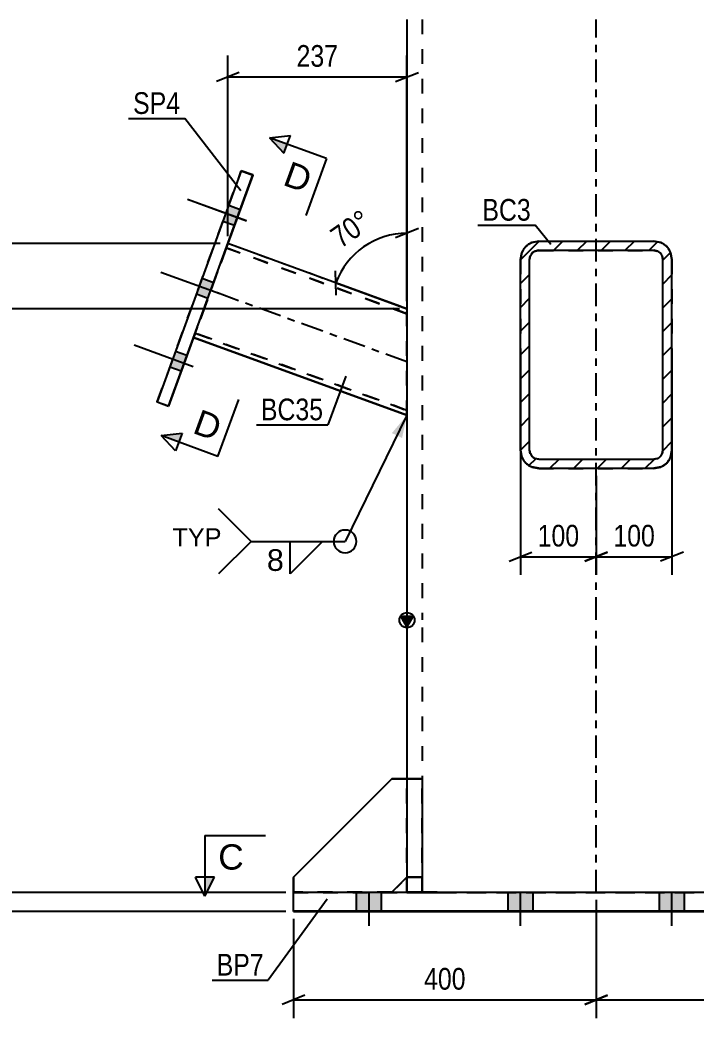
# Model space of a CAD drawing. Header units: millimetres. Extents: x 0 to 594, y 0 to 420.
# Drawn here: x 263.1 to 352.4, y 161.7 to 293.6 of the extents above; entities that cross this region are included whole.
import ezdxf

# ---------------------------------------------------------------- set-up
doc = ezdxf.new("R2010")
doc.units = ezdxf.units.MM
doc.linetypes.add('DXK_LINE_DOT2', pattern=[3.9198, 1.9599, -1.9599])
doc.linetypes.add('DXK_LINE_DOT3', pattern=[5.9187, 2.979, -0.9799, 0.9799, -0.9799])
doc.styles.add('Arial', font='arial.ttf', dxfattribs={"height": 0.2})
doc.styles.add('Arial Narrow', font='ARIALN.TTF', dxfattribs={"height": 0.2})

# ---------------------------------------------------------------- blocks, each defined once
blk = doc.blocks.new('Part-681868524-1430 - 1250')
at = {"color": 2, "linetype": 'Continuous'}
for p, q in [((314.18, 193.31), (314.18, 193.31)), ((316.18, 193.31), (314.18, 193.31)), ((314.18, 193.31), (314.18, 178.31)), ((316.18, 193.31), (316.18, 193.31)), ((316.18, 193.31), (316.18, 178.31)), ((316.18, 180.31), (314.18, 180.31)), ((314.18, 178.31), (316.18, 178.31))]:
    blk.add_line(p, q, dxfattribs=at)
at = {"color": 7, "linetype": 'DXK_LINE_DOT2'}
for p, q in [((314.18, 193.31), (316.18, 193.31)), ((314.18, 180.31), (316.18, 180.31)), ((314.18, 180.31), (314.18, 178.31)), ((316.18, 180.31), (316.18, 178.31)), ((316.18, 178.31), (314.18, 178.31)), ((314.18, 178.31), (314.18, 178.31)), ((316.18, 178.31), (316.18, 178.31))]:
    blk.add_line(p, q, dxfattribs=at)
blk = doc.blocks.new('Part-681868524-1434 - 1250')
at = {"color": 7, "linetype": 'DXK_LINE_DOT2'}
for p, q in [((314.18, 178.29), (314.18, 193.3)), ((316.18, 193.3), (314.18, 193.3)), ((314.18, 193.3), (316.18, 193.3)), ((316.18, 178.29), (316.18, 193.3)), ((314.18, 180.3), (316.18, 180.3)), ((316.18, 180.29), (314.18, 180.29)), ((314.18, 178.3), (314.18, 178.29)), ((314.18, 178.3), (316.18, 178.3)), ((314.18, 178.29), (316.18, 178.29)), ((316.18, 178.3), (316.18, 178.29))]:
    blk.add_line(p, q, dxfattribs=at)
blk = doc.blocks.new('Part-681868524-1449 - 1250')
at = {"color": 2, "linetype": 'Continuous'}
for p, q in [((299.18, 175.79), (299.18, 178.31)), ((299.18, 178.31), (379.18, 178.31)), ((379.18, 175.79), (379.18, 178.31)), ((299.18, 175.81), (299.18, 175.79)), ((379.18, 175.81), (299.18, 175.81)), ((299.18, 175.79), (379.18, 175.79)), ((379.18, 175.81), (379.18, 175.79))]:
    blk.add_line(p, q, dxfattribs=at)
at = {"color": 7, "linetype": 'DXK_LINE_DOT2'}
blk.add_line((299.18, 178.29), (379.18, 178.29), dxfattribs=at)
blk = doc.blocks.new('Part-681868524-1346 - 1250')
at = {"color": 7, "linetype": 'DXK_LINE_DOT2'}
for p, q in [((331.58, 264.31), (330.66, 264.13)), ((331.58, 264.31), (346.78, 264.31)), ((331.58, 264.31), (331.58, 264.31)), ((346.78, 264.31), (346.78, 264.31)), ((347.7, 264.13), (346.78, 264.31)), ((329.36, 262.83), (329.18, 261.91)), ((331.12, 263.02), (331.58, 263.11)), ((331.58, 263.11), (331.58, 263.11)), ((331.58, 263.11), (346.78, 263.11)), ((346.78, 263.11), (346.78, 263.11)), ((346.78, 263.11), (347.24, 263.02)), ((349.18, 261.91), (349, 262.83)), ((329.18, 261.91), (329.18, 236.71)), ((330.38, 261.91), (330.47, 262.37)), ((330.38, 261.91), (330.38, 261.91)), ((330.38, 236.71), (330.38, 261.91)), ((330.47, 262.37), (330.47, 262.37)), ((347.89, 262.37), (347.89, 262.37)), ((347.89, 262.37), (347.98, 261.91)), ((347.98, 261.91), (347.98, 261.91)), ((347.98, 236.71), (347.98, 261.91)), ((349.18, 261.91), (349.18, 236.71)), ((329.18, 236.71), (329.36, 235.79)), ((330.38, 236.71), (330.38, 236.71)), ((330.47, 236.25), (330.38, 236.71)), ((347.98, 236.71), (347.89, 236.25)), ((347.98, 236.71), (347.98, 236.71)), ((349, 235.79), (349.18, 236.71)), ((329.36, 235.79), (329.36, 235.79)), ((331.58, 235.51), (331.12, 235.6)), ((331.58, 235.51), (331.58, 235.51)), ((331.58, 235.51), (346.78, 235.51)), ((347.24, 235.6), (346.78, 235.51)), ((346.78, 235.51), (346.78, 235.51)), ((349, 235.79), (349, 235.79)), ((330.66, 234.49), (331.58, 234.31)), ((331.58, 234.31), (346.78, 234.31)), ((331.58, 234.31), (331.58, 234.31)), ((346.78, 234.31), (347.7, 234.49)), ((346.78, 234.31), (346.78, 234.31))]:
    blk.add_line(p, q, dxfattribs=at)
at = {"color": 7, "linetype": 'DXK_LINE_DOT3'}
blk.add_line((339.18, 249.3), (339.18, 249.31), dxfattribs=at)
at = {"color": 7, "linetype": 'DXK_LINE_DOT2'}
for centre, radius, start, end in [((331.58, 261.91), 2.4, 112.5, 157.5), ((346.78, 261.91), 2.4, 22.5, 67.5), ((331.58, 261.91), 1.2, 112.5, 157.5), ((346.78, 261.91), 1.2, 22.5, 67.5), ((331.58, 236.71), 1.2, 202.5, 247.5), ((346.78, 236.71), 1.2, 292.5, 337.5), ((331.58, 236.71), 2.4, 202.5, 247.5), ((346.78, 236.71), 2.4, 292.5, 337.5)]:
    blk.add_arc(centre, radius, start, end, dxfattribs=at)
blk = doc.blocks.new('Part-681868524-1364 - 1250')
at = {"linetype": 'Continuous'}
h = blk.add_hatch(dxfattribs=at)
h.set_pattern_fill('', scale=0.7, style=0, pattern_type=0)
h.set_pattern_definition([(45, (329.1817, 236.7232), (-1.57154, 1.57154), [])])
h.paths.add_polyline_path([(329.18, 261.92), (329.18, 236.72), (329.36, 235.8), (329.88, 235.03), (330.66, 234.51), (331.58, 234.32), (346.78, 234.32), (347.7, 234.51), (348.48, 235.03), (349, 235.8), (349.18, 236.72), (349.18, 261.92), (349, 262.84), (348.48, 263.62), (347.7, 264.14), (346.78, 264.32), (331.58, 264.32), (330.66, 264.14), (329.88, 263.62), (329.36, 262.84)])
h.paths.add_polyline_path([(330.73, 262.77), (331.12, 263.03), (331.58, 263.12), (346.78, 263.12), (347.24, 263.03), (347.63, 262.77), (347.89, 262.38), (347.98, 261.92), (347.98, 236.72), (347.89, 236.26), (347.63, 235.87), (347.24, 235.61), (346.78, 235.52), (331.58, 235.52), (331.12, 235.61), (330.73, 235.87), (330.47, 236.26), (330.38, 236.72), (330.38, 261.92), (330.47, 262.38)])
at = {"color": 7, "linetype": 'DXK_LINE_DOT2'}
for p, q in [((330.66, 264.14), (331.58, 264.32)), ((331.58, 264.32), (346.78, 264.32)), ((331.58, 264.32), (331.58, 264.32)), ((346.78, 264.32), (346.78, 264.32)), ((346.78, 264.32), (347.7, 264.14)), ((329.18, 261.92), (329.36, 262.84)), ((349, 262.84), (349.18, 261.92)), ((329.18, 261.92), (329.18, 236.72)), ((330.47, 262.38), (330.38, 261.92)), ((330.38, 261.92), (330.38, 261.92)), ((330.38, 236.72), (330.38, 261.92)), ((330.47, 262.38), (330.47, 262.38)), ((347.89, 262.38), (347.89, 262.38)), ((347.98, 261.92), (347.89, 262.38)), ((347.98, 261.92), (347.98, 261.92)), ((347.98, 236.72), (347.98, 261.92)), ((349.18, 261.92), (349.18, 236.72)), ((329.36, 235.8), (329.18, 236.72)), ((330.38, 236.72), (330.38, 236.72)), ((330.38, 236.72), (330.47, 236.26)), ((347.89, 236.26), (347.98, 236.72)), ((347.98, 236.72), (347.98, 236.72)), ((349.18, 236.72), (349, 235.8)), ((349.18, 236.72), (349.18, 236.72)), ((329.36, 235.8), (329.36, 235.8)), ((331.12, 235.61), (331.58, 235.52)), ((331.58, 235.52), (331.58, 235.52)), ((331.58, 235.52), (346.78, 235.52)), ((346.78, 235.52), (347.24, 235.61)), ((346.78, 235.52), (346.78, 235.52)), ((349, 235.8), (349, 235.8))]:
    blk.add_line(p, q, dxfattribs=at)
at = {"color": 2, "linetype": 'Continuous'}
for p, q in [((331.58, 264.32), (330.66, 264.14)), ((331.58, 264.32), (346.78, 264.32)), ((347.7, 264.14), (346.78, 264.32)), ((329.36, 262.84), (329.18, 261.92)), ((331.58, 263.12), (331.12, 263.03)), ((331.12, 263.03), (331.58, 263.12)), ((331.58, 263.12), (331.58, 263.12)), ((331.58, 263.12), (346.78, 263.12)), ((331.58, 263.12), (346.78, 263.12)), ((346.78, 263.12), (346.78, 263.12)), ((347.24, 263.03), (346.78, 263.12)), ((346.78, 263.12), (347.24, 263.03)), ((349.18, 261.92), (349, 262.84)), ((329.18, 236.72), (329.18, 261.92)), ((330.38, 261.92), (330.47, 262.38)), ((330.38, 236.72), (330.38, 261.92)), ((347.89, 262.38), (347.98, 261.92)), ((347.98, 236.72), (347.98, 261.92)), ((349.18, 236.72), (349.18, 261.92)), ((329.18, 236.72), (329.36, 235.8)), ((330.47, 236.26), (330.38, 236.72)), ((347.98, 236.72), (347.89, 236.26)), ((349, 235.8), (349.18, 236.72)), ((331.58, 235.52), (331.12, 235.61)), ((331.58, 235.52), (346.78, 235.52)), ((347.24, 235.61), (346.78, 235.52)), ((330.66, 234.51), (331.58, 234.32)), ((331.58, 234.32), (330.66, 234.5)), ((331.58, 234.32), (346.78, 234.32)), ((331.58, 234.32), (331.58, 234.32)), ((331.58, 234.32), (346.78, 234.32)), ((346.78, 234.32), (347.7, 234.51)), ((347.7, 234.5), (346.78, 234.32)), ((346.78, 234.32), (346.78, 234.32))]:
    blk.add_line(p, q, dxfattribs=at)
at = {"color": 7, "linetype": 'DXK_LINE_DOT3'}
blk.add_line((339.18, 249.32), (339.18, 249.32), dxfattribs=at)
at = {"color": 7, "linetype": 'DXK_LINE_DOT2'}
for centre, radius, start, end in [((331.58, 261.92), 2.4, 112.5, 157.5), ((346.78, 261.92), 2.4, 22.5, 67.5), ((331.58, 236.72), 1.2, 202.5, 247.5), ((346.78, 236.72), 1.2, 292.5, 337.5)]:
    blk.add_arc(centre, radius, start, end, dxfattribs=at)
at = {"color": 2, "linetype": 'Continuous'}
for centre, radius, start, end in [((331.58, 261.92), 2.4, 112.5, 157.5), ((346.78, 261.92), 2.4, 22.5, 67.5), ((331.58, 261.92), 1.2, 112.5, 157.5), ((331.58, 261.92), 1.2, 112.5, 157.5), ((346.78, 261.92), 1.2, 22.5, 67.5), ((346.78, 261.92), 1.2, 22.5, 67.5), ((331.58, 236.72), 1.2, 202.5, 247.5), ((346.78, 236.72), 1.2, 292.5, 337.5), ((331.58, 236.72), 2.4, 202.5, 247.5), ((331.58, 236.72), 2.4, 202.5, 247.5), ((346.78, 236.72), 2.4, 292.5, 337.5), ((346.78, 236.72), 2.4, 292.5, 337.5)]:
    blk.add_arc(centre, radius, start, end, dxfattribs=at)
blk = doc.blocks.new('Part-681868524-1389 - 1250')
at = {"color": 7, "linetype": 'DXK_LINE_DOT2'}
for p, q in [((290.39, 263.68), (290.47, 263.92)), ((290.39, 263.68), (290.47, 263.92)), ((290.47, 263.92), (290.51, 264.01)), ((290.47, 263.92), (290.48, 263.92)), ((290.48, 263.92), (290.51, 264.01)), ((314.18, 255.39), (290.51, 264.01)), ((290.51, 264.01), (290.51, 264.01)), ((290.29, 263.4), (286.24, 252.3)), ((290.25, 263.31), (286.24, 252.3)), ((290.24, 263.28), (286.26, 252.33)), ((290.24, 263.28), (286.32, 252.51)), ((290.24, 263.28), (290.29, 263.4)), ((290.29, 263.4), (290.24, 263.28)), ((290.25, 263.31), (290.39, 263.68)), ((290.29, 263.4), (290.39, 263.68)), ((290.3, 263.45), (290.29, 263.4)), ((290.29, 263.4), (290.3, 263.44)), ((290.3, 263.45), (314.18, 254.75)), ((290.3, 263.44), (290.3, 263.45)), ((314.18, 254.75), (290.3, 263.44)), ((290.39, 263.68), (290.39, 263.68)), ((314.18, 241.34), (314.18, 255.39)), ((286.02, 251.69), (286.11, 251.94)), ((286.11, 251.93), (286.02, 251.69)), ((286.24, 252.3), (286.11, 251.93)), ((286.11, 251.94), (286.24, 252.3)), ((286.21, 252.21), (286.2, 252.17)), ((286.2, 252.17), (286.21, 252.21)), ((286.2, 252.17), (314.18, 241.98)), ((314.18, 241.98), (286.2, 252.17)), ((286.2, 252.17), (286.2, 252.17)), ((286.26, 252.33), (286.21, 252.21)), ((286.21, 252.21), (286.26, 252.33)), ((286.26, 252.33), (286.32, 252.51)), ((286.02, 251.69), (285.99, 251.6)), ((285.99, 251.61), (286.02, 251.69)), ((285.99, 251.6), (285.99, 251.61))]:
    blk.add_line(p, q, dxfattribs=at)
at = {"color": 2, "linetype": 'Continuous'}
for p, q in [((314.18, 255.39), (290.51, 264.01)), ((285.99, 251.61), (314.18, 241.34)), ((314.18, 241.34), (285.99, 251.6))]:
    blk.add_line(p, q, dxfattribs=at)
at = {"color": 7, "linetype": 'DXK_LINE_DOT3'}
blk.add_line((314.18, 248.37), (288.25, 257.81), dxfattribs=at)
blk = doc.blocks.new('Part-681868524-1399 - 1250')
at = {"color": 2, "linetype": 'Continuous'}
for p, q in [((292.3, 273.63), (281.19, 243.09)), ((282.69, 242.54), (293.81, 273.08)), ((293.81, 273.07), (290.51, 264.01)), ((293.81, 273.08), (292.3, 273.63)), ((293.8, 273.07), (293.81, 273.07)), ((293.81, 273.08), (293.81, 273.07)), ((285.99, 251.6), (282.69, 242.53)), ((281.19, 243.09), (282.69, 242.54)), ((281.19, 243.09), (281.19, 243.08)), ((281.19, 243.08), (281.19, 243.09)), ((282.69, 242.53), (281.19, 243.08)), ((282.69, 242.54), (282.69, 242.53))]:
    blk.add_line(p, q, dxfattribs=at)
at = {"color": 7, "linetype": 'DXK_LINE_DOT2'}
for p, q in [((281.19, 243.09), (292.3, 273.62)), ((292.3, 273.63), (292.3, 273.62)), ((292.3, 273.62), (293.8, 273.07)), ((290.51, 264.01), (285.99, 251.6))]:
    blk.add_line(p, q, dxfattribs=at)
blk = doc.blocks.new('Part-681868524-1464 - 1250')
at = {"linetype": 'Continuous'}
blk.add_hatch(color=2, dxfattribs=at).paths.add_polyline_path([(314.18, 213.37), (313.38, 214.77), (314.98, 214.77)])
at = {"color": 2, "linetype": 'Continuous'}
for p, q in [((314.18, 293.62), (314.18, 214.31)), ((314.18, 213.37), (313.38, 214.77)), ((313.38, 214.77), (314.98, 214.77)), ((314.98, 214.77), (314.18, 213.37)), ((314.18, 213.31), (314.18, 193.31))]:
    blk.add_line(p, q, dxfattribs=at)
at = {"color": 7, "linetype": 'DXK_LINE_DOT2'}
for p, q in [((316.18, 293.62), (316.18, 214.31)), ((316.18, 213.31), (316.18, 178.3)), ((314.18, 193.31), (314.18, 178.3)), ((314.18, 178.3), (314.18, 178.31)), ((314.49, 178.31), (314.18, 178.31)), ((314.18, 178.3), (314.49, 178.3)), ((315.35, 178.31), (314.49, 178.31)), ((314.49, 178.3), (315.35, 178.3)), ((316.65, 178.31), (315.35, 178.31)), ((315.35, 178.3), (316.65, 178.3)), ((316.18, 178.3), (316.18, 178.31)), ((316.18, 178.31), (316.33, 178.31)), ((316.33, 178.3), (316.18, 178.3)), ((316.33, 178.31), (316.77, 178.31)), ((316.77, 178.3), (316.33, 178.3)), ((318.18, 178.31), (316.65, 178.31)), ((316.65, 178.3), (318.18, 178.3)), ((316.77, 178.31), (317.42, 178.31)), ((317.42, 178.3), (316.77, 178.3)), ((317.42, 178.31), (318.18, 178.31)), ((318.18, 178.3), (317.42, 178.3)), ((318.18, 178.31), (360.18, 178.31)), ((318.18, 178.31), (360.18, 178.31)), ((318.18, 178.3), (360.18, 178.3)), ((318.18, 178.3), (360.18, 178.3))]:
    blk.add_line(p, q, dxfattribs=at)
at = {"color": 7, "linetype": 'DXK_LINE_DOT3'}
for p, q in [((339.18, 214.31), (339.18, 293.62)), ((339.18, 178.3), (339.18, 213.31))]:
    blk.add_line(p, q, dxfattribs=at)
at = {"color": 2, "linetype": 'Continuous'}
blk.add_circle((314.18, 214.27), 1, dxfattribs=at)
blk = doc.blocks.new('Bolt-681868524-1400 - 1250')
at = {"linetype": 'Continuous'}
for points in [[(291.38, 266.4), (292.13, 268.47), (290.63, 269.02), (289.87, 266.95)], [(291.38, 266.4), (292.13, 268.47), (290.63, 269.02), (289.87, 266.95)], [(291.38, 266.41), (292.13, 268.47), (290.63, 269.02), (289.87, 266.95)], [(287.87, 256.77), (288.62, 258.84), (287.12, 259.39), (286.37, 257.32)], [(287.87, 256.77), (288.62, 258.84), (287.12, 259.39), (286.37, 257.32)], [(284.37, 247.14), (285.12, 249.21), (283.62, 249.76), (282.86, 247.69)], [(284.37, 247.14), (285.12, 249.21), (283.62, 249.76), (282.86, 247.69)], [(284.37, 247.14), (285.12, 249.21), (283.62, 249.75), (282.86, 247.69)]]:
    blk.add_hatch(color=1, dxfattribs=at).paths.add_polyline_path(points)
at = {"color": 1, "linetype": 'Continuous'}
for p, q in [((292.98, 266.99), (285.18, 269.83)), ((292.98, 266.99), (285.18, 269.83)), ((292.98, 267), (285.18, 269.83)), ((292.13, 268.47), (290.63, 269.02)), ((292.13, 268.47), (290.63, 269.02)), ((292.13, 268.47), (290.63, 269.02)), ((291.38, 266.4), (289.87, 266.95)), ((291.38, 266.4), (289.87, 266.95)), ((291.38, 266.41), (289.87, 266.95)), ((289.47, 257.36), (281.67, 260.2)), ((289.47, 257.36), (281.67, 260.2)), ((288.62, 258.84), (287.12, 259.39)), ((288.62, 258.84), (287.12, 259.39)), ((287.87, 256.77), (286.37, 257.32)), ((287.87, 256.77), (286.37, 257.32)), ((285.96, 247.73), (278.16, 250.57)), ((285.96, 247.73), (278.16, 250.57)), ((285.96, 247.73), (278.16, 250.57)), ((285.12, 249.21), (283.62, 249.76)), ((285.12, 249.21), (283.62, 249.76)), ((285.12, 249.21), (283.62, 249.75)), ((284.37, 247.14), (282.86, 247.69)), ((284.37, 247.14), (282.86, 247.69)), ((284.37, 247.14), (282.86, 247.69))]:
    blk.add_line(p, q, dxfattribs=at)
blk = doc.blocks.new('Part-681868524-1429 - 1250')
at = {"color": 2, "linetype": 'Continuous'}
for p, q in [((312.18, 193.31), (299.18, 180.31)), ((312.18, 193.31), (312.18, 193.31)), ((314.18, 193.31), (312.18, 193.31)), ((299.18, 180.31), (299.18, 180.31)), ((299.18, 180.31), (299.18, 178.31)), ((312.18, 178.31), (314.18, 180.31))]:
    blk.add_line(p, q, dxfattribs=at)
at = {"color": 7, "linetype": 'DXK_LINE_DOT2'}
for p, q in [((299.18, 180.31), (312.18, 193.31)), ((312.18, 193.31), (314.18, 193.31)), ((314.18, 193.31), (314.18, 180.31)), ((314.18, 180.31), (312.18, 178.31)), ((312.18, 178.31), (299.18, 178.31)), ((299.18, 178.31), (312.18, 178.31)), ((299.18, 178.31), (299.18, 178.31)), ((312.18, 178.31), (312.18, 178.31)), ((312.18, 178.31), (312.18, 178.31))]:
    blk.add_line(p, q, dxfattribs=at)
blk = doc.blocks.new('Part-681868524-1433 - 1250')
at = {"color": 7, "linetype": 'DXK_LINE_DOT2'}
for p, q in [((299.18, 180.3), (312.18, 193.3)), ((312.18, 193.3), (299.18, 180.3)), ((312.18, 193.3), (314.18, 193.3)), ((312.18, 193.3), (312.18, 193.3)), ((314.18, 193.3), (312.18, 193.3)), ((314.18, 193.3), (314.18, 180.3)), ((299.18, 178.3), (299.18, 180.3)), ((314.18, 180.3), (312.18, 178.3)), ((312.18, 178.3), (299.18, 178.3)), ((299.18, 178.3), (312.18, 178.3)), ((312.18, 178.3), (312.19, 178.31)), ((312.18, 178.3), (312.18, 178.3))]:
    blk.add_line(p, q, dxfattribs=at)
at = {"color": 2, "linetype": 'Continuous'}
blk.add_line((312.19, 178.31), (314.18, 180.3), dxfattribs=at)
blk = doc.blocks.new('Bolt-681868524-1487 - 1250')
at = {"linetype": 'Continuous'}
for points in [[(307.53, 175.81), (310.83, 175.81), (310.83, 178.31), (307.53, 178.31)], [(307.53, 175.8), (310.83, 175.8), (310.83, 178.3), (307.53, 178.3)], [(307.53, 175.8), (310.83, 175.8), (310.83, 178.3), (307.53, 178.3)], [(307.53, 175.8), (310.83, 175.8), (310.83, 178.3), (307.53, 178.3)], [(327.53, 175.81), (330.83, 175.81), (330.83, 178.31), (327.53, 178.31)], [(327.53, 175.8), (330.83, 175.8), (330.83, 178.3), (327.53, 178.3)], [(347.53, 175.81), (350.83, 175.81), (350.83, 178.31), (347.53, 178.31)], [(347.53, 175.8), (350.83, 175.8), (350.83, 178.3), (347.53, 178.3)], [(367.53, 175.81), (370.83, 175.81), (370.83, 178.31), (367.53, 178.31)], [(367.53, 175.8), (370.83, 175.8), (370.83, 178.3), (367.53, 178.3)], [(367.53, 175.8), (370.83, 175.8), (370.83, 178.3), (367.53, 178.3)], [(367.53, 175.8), (370.83, 175.8), (370.83, 178.3), (367.53, 178.3)]]:
    blk.add_hatch(color=1, dxfattribs=at).paths.add_polyline_path(points)
at = {"color": 1, "linetype": 'Continuous'}
for p, q in [((307.53, 175.81), (307.53, 178.31)), ((307.53, 175.8), (307.53, 178.3)), ((307.53, 175.8), (307.53, 178.3)), ((307.53, 175.8), (307.53, 178.3)), ((309.18, 173.91), (309.18, 178.31)), ((309.18, 173.9), (309.18, 178.3)), ((309.18, 173.9), (309.18, 178.3)), ((309.18, 173.9), (309.18, 178.3)), ((310.83, 175.81), (310.83, 178.31)), ((310.83, 175.8), (310.83, 178.3)), ((310.83, 175.8), (310.83, 178.3)), ((310.83, 175.8), (310.83, 178.3)), ((327.53, 175.81), (327.53, 178.31)), ((327.53, 175.8), (327.53, 178.3)), ((329.18, 173.91), (329.18, 178.31)), ((329.18, 173.9), (329.18, 178.3)), ((330.83, 175.81), (330.83, 178.31)), ((330.83, 175.8), (330.83, 178.3)), ((347.53, 175.81), (347.53, 178.31)), ((347.53, 175.8), (347.53, 178.3)), ((349.18, 173.91), (349.18, 178.31)), ((349.18, 173.9), (349.18, 178.3)), ((350.83, 175.81), (350.83, 178.31)), ((350.83, 175.8), (350.83, 178.3)), ((367.53, 175.81), (367.53, 178.31)), ((367.53, 175.8), (367.53, 178.3)), ((367.53, 175.8), (367.53, 178.3)), ((367.53, 175.8), (367.53, 178.3)), ((369.18, 173.91), (369.18, 178.31)), ((369.18, 173.9), (369.18, 178.3)), ((369.18, 173.9), (369.18, 178.3)), ((369.18, 173.9), (369.18, 178.3)), ((370.83, 175.81), (370.83, 178.31)), ((370.83, 175.8), (370.83, 178.3)), ((370.83, 175.8), (370.83, 178.3)), ((370.83, 175.8), (370.83, 178.3))]:
    blk.add_line(p, q, dxfattribs=at)
blk = doc.blocks.new('StraightDimension-681868524-1709 - 1250')
at = {"color": 7, "linetype": 'Continuous'}
for p, q in [((349.18, 248.3), (349.18, 220.24)), ((339.18, 233.33), (339.18, 220.24)), ((337.68, 222.04), (340.68, 223.24)), ((350.68, 223.24), (347.68, 222.04)), ((339.18, 222.64), (349.18, 222.64))]:
    blk.add_line(p, q, dxfattribs=at)
at = {"color": 0}
blk.add_wipeout([(347.52, 223.39), (347.52, 227.59), (340.84, 227.59), (340.84, 223.39)], dxfattribs=at)
at = {"color": 3, "style": 'Arial Narrow'}
blk.add_text('100', height=2.863, dxfattribs=at).set_placement((341.44, 223.99))
blk = doc.blocks.new('StraightDimension-681868524-1718 - 1250')
at = {"color": 7, "linetype": 'Continuous'}
for p, q in [((329.18, 248.3), (329.18, 220.24)), ((339.18, 233.33), (339.18, 220.24)), ((327.68, 222.04), (330.68, 223.24)), ((340.68, 223.24), (337.68, 222.04)), ((329.18, 222.64), (339.18, 222.64))]:
    blk.add_line(p, q, dxfattribs=at)
at = {"color": 0}
blk.add_wipeout([(337.52, 223.39), (337.52, 227.59), (330.84, 227.59), (330.84, 223.39)], dxfattribs=at)
at = {"color": 3, "style": 'Arial Narrow'}
blk.add_text('100', height=2.863, dxfattribs=at).set_placement((331.44, 223.99))
blk = doc.blocks.new('StraightDimension-681868524-1750 - 1250')
at = {"color": 7, "linetype": 'Continuous'}
for p, q in [((290.51, 265.01), (290.51, 288.87)), ((314.18, 256.39), (314.18, 288.87)), ((292.01, 286.62), (289.01, 285.42)), ((312.68, 285.42), (315.68, 286.62)), ((290.51, 286.02), (314.18, 286.02))]:
    blk.add_line(p, q, dxfattribs=at)
at = {"color": 0}
blk.add_wipeout([(305.69, 286.77), (305.69, 290.97), (299, 290.97), (299, 286.77)], dxfattribs=at)
at = {"color": 3, "style": 'Arial Narrow'}
blk.add_text('237', height=2.863, dxfattribs=at).set_placement((299.6, 287.37))
blk = doc.blocks.new('StraightDimension-681868524-10271 - 1250')
at = {"color": 7, "linetype": 'Continuous'}
for p, q in [((253.16, 348.35), (251.96, 351.35)), ((313.18, 349.85), (239.44, 349.85)), ((252.56, 264.01), (252.56, 349.85)), ((251.96, 265.51), (253.16, 262.51)), ((289.51, 264.01), (243.94, 264.01))]:
    blk.add_line(p, q, dxfattribs=at)
at = {"color": 0}
blk.add_wipeout([(251.81, 311.18), (247.61, 311.18), (247.61, 302.67), (251.81, 302.67)], dxfattribs=at)
at = {"color": 3, "style": 'Arial Narrow'}
blk.add_text('3245', height=2.863, rotation=90.0002, dxfattribs=at).set_placement((251.21, 303.27))
at = {"color": 0, "linetype": 'Continuous'}
blk.add_wipeout([(247.36, 350.45), (247.36, 354.65), (238.84, 354.65), (238.84, 350.45)], dxfattribs=at)
at = {"color": 3, "linetype": 'Continuous', "style": 'Arial Narrow'}
blk.add_text('8084', height=2.863, dxfattribs=at).set_placement((239.44, 351.05))
blk = doc.blocks.new('StraightDimension-681868524-10272 - 1250')
at = {"color": 7, "linetype": 'Continuous'}
for p, q in [((251.96, 265.51), (253.16, 262.51)), ((289.51, 264.01), (243.94, 264.01)), ((252.56, 255.39), (252.56, 264.01)), ((253.16, 253.89), (251.96, 256.89)), ((313.18, 255.39), (239.44, 255.39))]:
    blk.add_line(p, q, dxfattribs=at)
at = {"color": 0, "linetype": 'Continuous'}
blk.add_wipeout([(251.86, 264.61), (251.86, 268.81), (243.34, 268.81), (243.34, 264.61)], dxfattribs=at)
at = {"color": 0}
blk.add_wipeout([(251.81, 262.13), (247.61, 262.13), (247.61, 257.27), (251.81, 257.27)], dxfattribs=at)
at = {"color": 3, "linetype": 'Continuous', "style": 'Arial Narrow'}
blk.add_text('4839', height=2.863, dxfattribs=at).set_placement((243.94, 265.21))
at = {"color": 3, "style": 'Arial Narrow'}
blk.add_text('86', height=2.863, rotation=90.0002, dxfattribs=at).set_placement((251.21, 257.87))
blk = doc.blocks.new('StraightDimension-681868524-10273 - 1250')
at = {"color": 7, "linetype": 'Continuous'}
for p, q in [((253.16, 253.89), (251.96, 256.89)), ((313.18, 255.39), (239.44, 255.39)), ((252.56, 178.3), (252.56, 255.39)), ((251.96, 179.8), (253.16, 176.8)), ((298.18, 178.3), (249.43, 178.3))]:
    blk.add_line(p, q, dxfattribs=at)
at = {"color": 0}
blk.add_wipeout([(251.81, 221.1), (247.61, 221.1), (247.61, 212.59), (251.81, 212.59)], dxfattribs=at)
at = {"color": 3, "style": 'Arial Narrow'}
blk.add_text('4753', height=2.863, rotation=90.0002, dxfattribs=at).set_placement((251.21, 213.19))
at = {"color": 0, "linetype": 'Continuous'}
for points in [[(247.36, 255.99), (247.36, 260.19), (238.84, 260.19), (238.84, 255.99)], [(251.86, 178.9), (251.86, 183.1), (248.83, 183.1), (248.83, 178.9)]]:
    blk.add_wipeout(points, dxfattribs=at)
at = {"color": 3, "linetype": 'Continuous', "style": 'Arial Narrow'}
for s, height, p in [('4753', 2.863, (239.44, 256.59)), ('0', 2.86, (249.43, 179.5))]:
    blk.add_text(s, height=height, dxfattribs=at).set_placement(p)
blk = doc.blocks.new('StraightDimension-681868524-10633 - 1250')
at = {"color": 7, "linetype": 'Continuous'}
blk.add_line((298.18, 178.3), (230.57, 178.3), dxfattribs=at)
blk = doc.blocks.new('StraightDimension-681868524-10634 - 1250')
at = {"color": 7, "linetype": 'Continuous'}
for p, q in [((232.82, 179.8), (234.02, 176.8)), ((298.18, 178.3), (230.57, 178.3)), ((233.42, 175.79), (233.42, 178.3)), ((234.02, 174.29), (232.82, 177.29)), ((298.18, 175.79), (230.57, 175.79)), ((233.42, 175.79), (233.42, 169.89)), ((233.42, 175.79), (233.42, 169.89))]:
    blk.add_line(p, q, dxfattribs=at)
at = {"color": 0}
blk.add_wipeout([(232.67, 175.27), (228.47, 175.27), (228.47, 170.41), (232.67, 170.41)], dxfattribs=at)
at = {"color": 3, "style": 'Arial Narrow'}
blk.add_text('25', height=2.863, rotation=90.0002, dxfattribs=at).set_placement((232.07, 171.01))
blk = doc.blocks.new('StraightDimension-681868524-14964 - 1250')
at = {"color": 7, "linetype": 'Continuous'}
for p, q in [((339.18, 177.3), (339.18, 161.7)), ((379.18, 174.79), (379.18, 161.7)), ((340.68, 164.7), (337.68, 163.5)), ((339.18, 164.1), (379.18, 164.1)), ((377.68, 163.5), (380.68, 164.7))]:
    blk.add_line(p, q, dxfattribs=at)
at = {"color": 0}
blk.add_wipeout([(362.52, 164.85), (362.52, 169.05), (355.84, 169.05), (355.84, 164.85)], dxfattribs=at)
at = {"color": 3, "style": 'Arial Narrow'}
blk.add_text('400', height=2.863, dxfattribs=at).set_placement((356.44, 165.45))
blk = doc.blocks.new('StraightDimension-681868524-14965 - 1250')
at = {"color": 7, "linetype": 'Continuous'}
for p, q in [((339.18, 177.3), (339.18, 161.7)), ((299.18, 174.79), (299.18, 161.7)), ((300.68, 164.7), (297.68, 163.5)), ((299.18, 164.1), (339.18, 164.1)), ((337.68, 163.5), (340.68, 164.7))]:
    blk.add_line(p, q, dxfattribs=at)
at = {"color": 0}
blk.add_wipeout([(322.52, 164.85), (322.52, 169.05), (315.84, 169.05), (315.84, 164.85)], dxfattribs=at)
at = {"color": 3, "style": 'Arial Narrow'}
blk.add_text('400', height=2.863, dxfattribs=at).set_placement((316.44, 165.45))
blk = doc.blocks.new('AngleDimension-681868524-14994 - 1250')
at = {"color": 7, "linetype": 'Continuous'}
for p, q in [((315.68, 265.99), (312.68, 264.79)), ((314.18, 265.39), (314.18, 255.39)), ((304.84, 257.2), (304.73, 260.43)), ((313.24, 255.73), (304.78, 258.81)), ((304.78, 258.81), (314.18, 255.39))]:
    blk.add_line(p, q, dxfattribs=at)
blk.add_arc((314.18, 255.39), 10, 90, 160, dxfattribs=at)
at = {"color": 0}
blk.add_wipeout([(310.58, 266.17), (308.17, 269.61), (302.88, 265.91), (305.28, 262.47)], dxfattribs=at)
at = {"color": 3, "style": 'Arial Narrow'}
blk.add_text('70°', height=2.863, rotation=35.002, dxfattribs=at).set_placement((305.43, 263.3))
blk = doc.blocks.new('SectionMark-681868524-1821 - 1250')
at = {"linetype": 'Continuous'}
for points in [[(298.36, 277.13), (297.93, 275.96), (296.01, 277.99)], [(284.48, 238.96), (284.05, 237.78), (281.7, 238.64)]]:
    blk.add_hatch(color=6, dxfattribs=at).paths.add_polyline_path(points)
at = {"color": 6, "linetype": 'Continuous'}
for p, q in [((296.01, 277.99), (298.79, 278.31)), ((297.93, 275.96), (298.79, 278.31)), ((296.01, 277.99), (297.93, 275.96)), ((281.7, 238.64), (284.48, 238.96)), ((284.48, 238.96), (283.63, 236.61)), ((283.63, 236.61), (281.7, 238.64))]:
    blk.add_line(p, q, dxfattribs=at)
at = {"color": 0, "linetype": 'Continuous'}
for points in [[(300.8, 270.66), (301.99, 273.95), (298.83, 275.1), (297.63, 271.81)], [(288.88, 237.89), (290.08, 241.18), (286.91, 242.33), (285.71, 239.04)]]:
    blk.add_wipeout(points, dxfattribs=at)
at = {"color": 6, "linetype": 'Continuous'}
for p, q in [((303.53, 275.26), (296.01, 277.99)), ((303.53, 275.26), (300.8, 267.74)), ((289.22, 235.9), (291.96, 243.42)), ((289.22, 235.9), (281.7, 238.64))]:
    blk.add_line(p, q, dxfattribs=at)
at = {"color": 3, "linetype": 'Continuous', "style": 'Arial'}
for p in [(297.63, 271.81), (285.71, 239.04)]:
    blk.add_text('D', height=3.34, rotation=-19.979, dxfattribs=at).set_placement(p)
blk = doc.blocks.new('Mark-681868524-1445 - 1250')
at = {"color": 0}
blk.add_wipeout([(295.26, 167.31), (295.26, 170.31), (289.05, 170.31), (289.05, 167.31)], dxfattribs=at)
blk.add_wipeout([(295.26, 167.31), (295.26, 170.31), (289.05, 170.31), (289.05, 167.31)], dxfattribs=at)
at = {"color": 30, "linetype": 'Continuous'}
for p in [(303.66, 177.4), (288.45, 166.71)]:
    blk.add_line(p, (295.86, 166.71), dxfattribs=at)
at = {"color": 3, "style": 'Arial Narrow'}
blk.add_text('BP7', height=2.863, dxfattribs=at).set_placement((289.05, 167.31))
blk = doc.blocks.new('Mark-681868524-1385 - 1250')
at = {"color": 0}
blk.add_wipeout([(303.11, 240.67), (303.11, 243.67), (294.89, 243.67), (294.89, 240.67)], dxfattribs=at)
blk.add_wipeout([(303.11, 240.67), (303.11, 243.67), (294.89, 243.67), (294.89, 240.67)], dxfattribs=at)
at = {"color": 30, "linetype": 'Continuous'}
for p in [(306.09, 246.48), (294.29, 240.07)]:
    blk.add_line(p, (303.71, 240.07), dxfattribs=at)
at = {"color": 3, "style": 'Arial Narrow'}
blk.add_text('BC35', height=2.863, dxfattribs=at).set_placement((294.89, 240.67))
blk = doc.blocks.new('Mark-681868524-1360 - 1250')
at = {"color": 0}
blk.add_wipeout([(330.53, 267.04), (330.53, 270.04), (324.14, 270.04), (324.14, 267.04)], dxfattribs=at)
blk.add_wipeout([(330.53, 267.04), (330.53, 270.04), (324.14, 270.04), (324.14, 267.04)], dxfattribs=at)
at = {"color": 30, "linetype": 'Continuous'}
for p in [(323.54, 266.44), (333.19, 263.89)]:
    blk.add_line(p, (331.13, 266.44), dxfattribs=at)
at = {"color": 3, "style": 'Arial Narrow'}
blk.add_text('BC3', height=2.863, dxfattribs=at).set_placement((324.14, 267.04))
blk = doc.blocks.new('Mark-681868524-1395 - 1250')
at = {"color": 0}
blk.add_wipeout([(284.23, 281.14), (284.23, 284.14), (278.01, 284.14), (278.01, 281.14)], dxfattribs=at)
blk.add_wipeout([(284.23, 281.14), (284.23, 284.14), (278.01, 284.14), (278.01, 281.14)], dxfattribs=at)
at = {"color": 30, "linetype": 'Continuous'}
for p in [(277.41, 280.54), (292.22, 271)]:
    blk.add_line(p, (284.83, 280.54), dxfattribs=at)
at = {"color": 3, "style": 'Arial Narrow'}
blk.add_text('SP4', height=2.863, dxfattribs=at).set_placement((278.01, 281.14))
blk = doc.blocks.new('SectionMark-681868524-1827 - 1250')
at = {"linetype": 'Continuous'}
for points in [[(287.5, 180.31), (288.75, 180.31), (287.5, 177.81)], [(387.82, 180.31), (389.07, 180.31), (389.07, 177.81)]]:
    blk.add_hatch(color=6, dxfattribs=at).paths.add_polyline_path(points)
at = {"color": 6, "linetype": 'Continuous'}
for p, q in [((287.5, 185.81), (295.5, 185.81)), ((287.5, 185.81), (287.5, 177.81)), ((389.07, 185.81), (381.07, 185.81)), ((389.07, 185.81), (389.07, 177.81)), ((287.5, 177.81), (286.25, 180.31)), ((288.75, 180.31), (286.25, 180.31)), ((287.5, 177.81), (288.75, 180.31)), ((387.82, 180.31), (390.32, 180.31)), ((389.07, 177.81), (387.82, 180.31)), ((390.32, 180.31), (389.07, 177.81))]:
    blk.add_line(p, q, dxfattribs=at)
at = {"color": 0, "linetype": 'Continuous'}
for points in [[(292.62, 181.31), (292.62, 184.81), (289.25, 184.81), (289.25, 181.31)], [(387.32, 181.31), (387.32, 184.81), (383.95, 184.81), (383.95, 181.31)]]:
    blk.add_wipeout(points, dxfattribs=at)
at = {"color": 3, "linetype": 'Continuous', "style": 'Arial'}
for p in [(289.25, 181.31), (383.95, 181.31)]:
    blk.add_text('C', height=3.34, dxfattribs=at).set_placement(p)
blk = doc.blocks.new('WeldMark-681868524-7337 - 1250')
at = {"linetype": 'Continuous'}
blk.add_hatch(color=30, dxfattribs=at).paths.add_polyline_path([(312.19, 238.98), (314.18, 241.34), (313.53, 238.32)])
at = {"color": 30, "linetype": 'Continuous'}
for p in [(314.18, 241.34), (293.58, 224.67)]:
    blk.add_line(p, (306, 224.67), dxfattribs=at)
at = {"color": 3, "linetype": 'Continuous'}
for p, q in [((293.58, 224.67), (289.29, 228.95)), ((293.58, 224.67), (289.29, 220.38)), ((298.76, 224.67), (303.04, 224.67))]:
    blk.add_line(p, q, dxfattribs=at)
for start, end in [(90, 270), (270, 90)]:
    blk.add_arc((306, 224.67), 1.5, start, end, dxfattribs=at)
at = {"color": 0}
blk.add_wipeout([(298.1, 220.57), (298.1, 223.97), (295.48, 223.97), (295.48, 220.57)], dxfattribs=at)
at = {"color": 3, "linetype": 'Continuous'}
for p, q in [((303.04, 224.67), (298.76, 220.38)), ((298.76, 220.38), (298.76, 224.67))]:
    blk.add_line(p, q, dxfattribs=at)
at = {"color": 3, "style": 'Arial'}
blk.add_text('8', height=2.87, dxfattribs=at).set_placement((295.68, 220.77))
at = {"color": 0, "linetype": 'Continuous'}
blk.add_wipeout([(289.68, 224.02), (289.68, 226.52), (283.2, 226.52), (283.2, 224.02)], dxfattribs=at)
blk.add_wipeout([(289.68, 224.02), (289.68, 226.52), (283.2, 226.52), (283.2, 224.02)], dxfattribs=at)
at = {"color": 3, "linetype": 'Continuous', "style": 'Arial'}
blk.add_text('TYP', height=2.388, dxfattribs=at).set_placement((283.2, 224.02))

msp = doc.modelspace()

# ---------------------------------------------------------------- block references
for name in ['Part-681868524-1464 - 1250', 'Part-681868524-1399 - 1250', 'Bolt-681868524-1400 - 1250', 'Part-681868524-1389 - 1250', 'Part-681868524-1364 - 1250', 'Part-681868524-1346 - 1250', 'Part-681868524-1429 - 1250', 'Part-681868524-1433 - 1250', 'Part-681868524-1430 - 1250', 'Part-681868524-1434 - 1250', 'Part-681868524-1449 - 1250', 'Bolt-681868524-1487 - 1250']:
    msp.add_blockref(name, (0, 0))

# ---------------------------------------------------------------- next in the draw order: block references
for name in ['StraightDimension-681868524-1750 - 1250', 'Mark-681868524-1360 - 1250', 'StraightDimension-681868524-1709 - 1250', 'StraightDimension-681868524-14964 - 1250']:
    msp.add_blockref(name, (0, 0))

# ---------------------------------------------------------------- next in the draw order: block references
for name in ['StraightDimension-681868524-10271 - 1250', 'StraightDimension-681868524-1718 - 1250']:
    msp.add_blockref(name, (0, 0))

# ---------------------------------------------------------------- next in the draw order: block references
msp.add_blockref('StraightDimension-681868524-10272 - 1250', (0, 0))

# ---------------------------------------------------------------- next in the draw order: block references
msp.add_blockref('StraightDimension-681868524-10273 - 1250', (0, 0))

# ---------------------------------------------------------------- next in the draw order: block references
msp.add_blockref('StraightDimension-681868524-10633 - 1250', (0, 0))

# ---------------------------------------------------------------- next in the draw order: block references
for name in ['AngleDimension-681868524-14994 - 1250', 'StraightDimension-681868524-10634 - 1250']:
    msp.add_blockref(name, (0, 0))

# ---------------------------------------------------------------- next in the draw order: block references
for name in ['SectionMark-681868524-1821 - 1250', 'StraightDimension-681868524-14965 - 1250']:
    msp.add_blockref(name, (0, 0))

# ---------------------------------------------------------------- next in the draw order: block references
for name in ['Mark-681868524-1395 - 1250', 'Mark-681868524-1385 - 1250', 'Mark-681868524-1445 - 1250']:
    msp.add_blockref(name, (0, 0))

# ---------------------------------------------------------------- next in the draw order: block references
for name in ['WeldMark-681868524-7337 - 1250', 'SectionMark-681868524-1827 - 1250']:
    msp.add_blockref(name, (0, 0))

doc.saveas('drawing.dxf')
